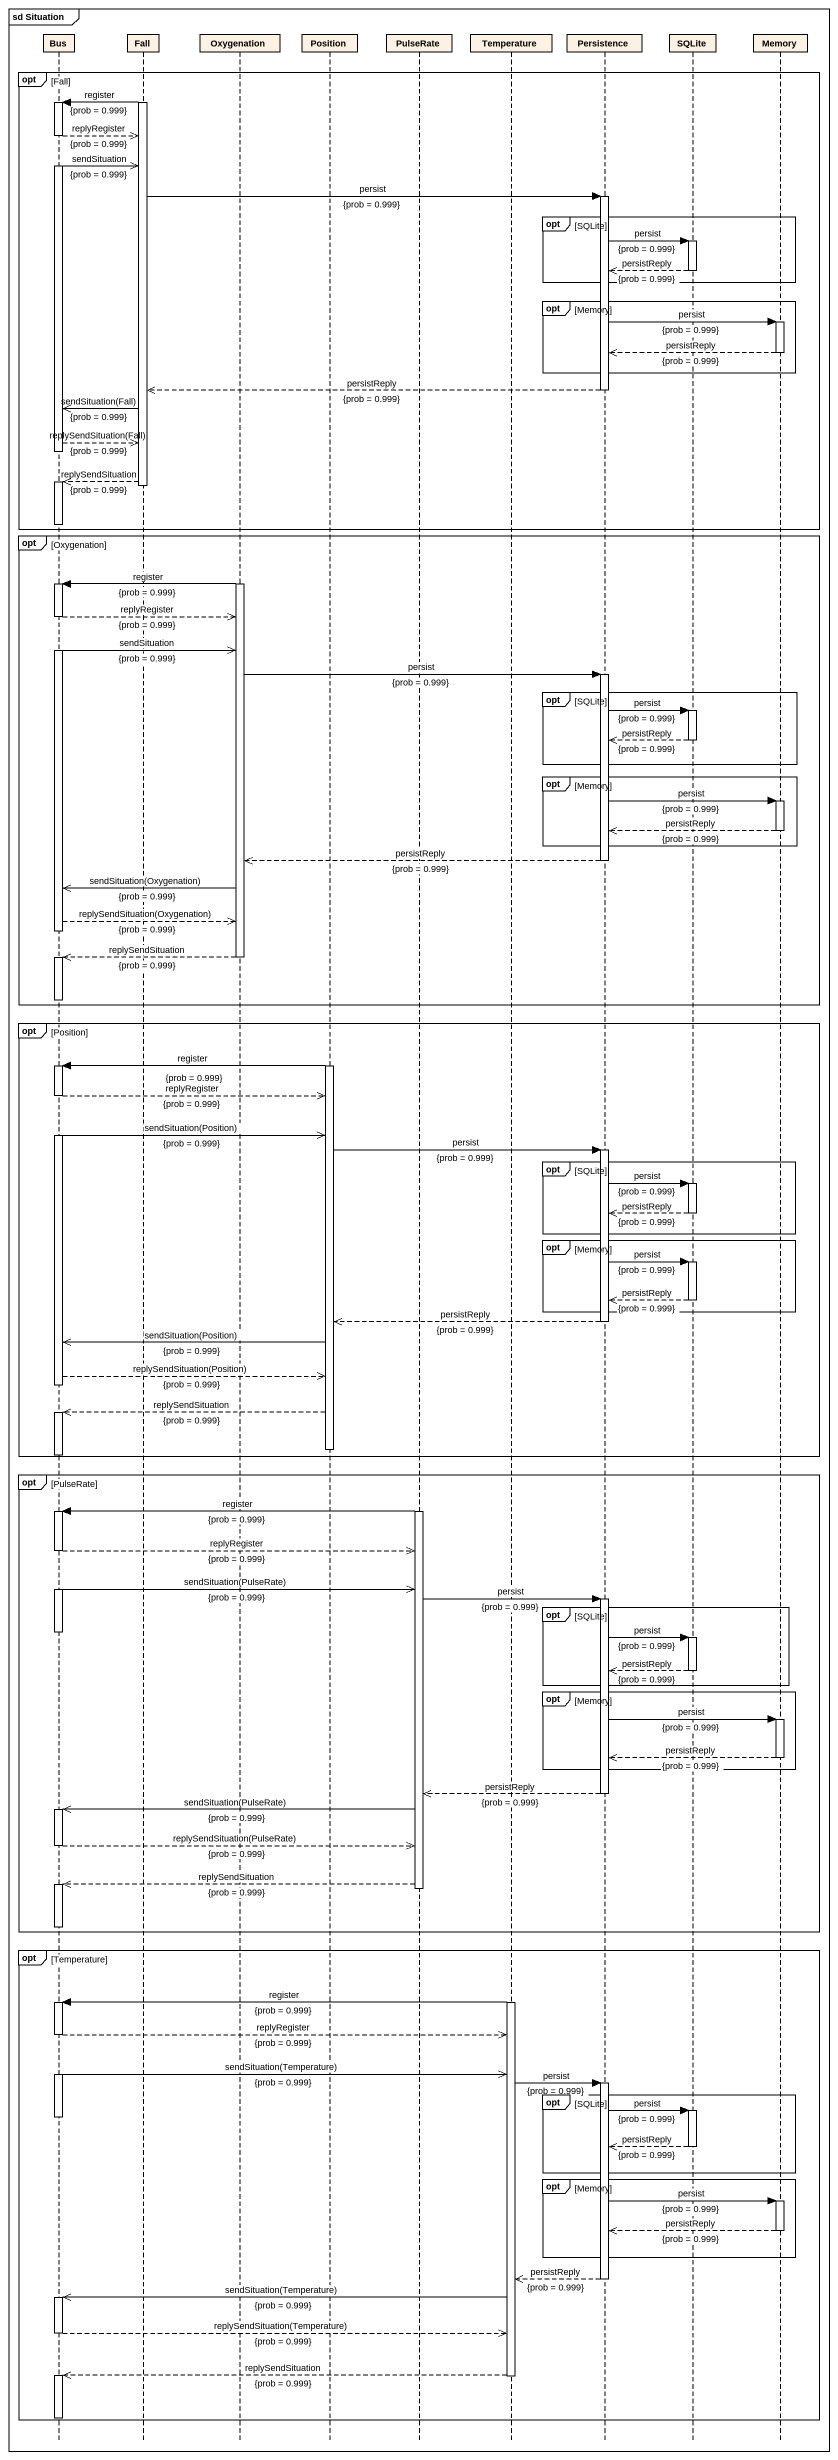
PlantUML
@startuml
mainframe sd Situation
hide footbox
participant Bus
participant Fall
participant Oxygenation
participant Position
participant PulseRate
participant Temperature
participant Persistence
participant SQLite
participant Memory

opt Fall
  activate Fall
  Fall -> Bus : register\n{prob = 0.999}
  activate Bus
  Bus -->> Fall : replyRegister\n{prob = 0.999}
  Bus ->> Fall : sendSituation\n{prob = 0.999}
  Fall -> Persistence : persist\n{prob = 0.999}
  activate Persistence
  opt SQLite
    Persistence -> SQLite : persist\n{prob = 0.999}
    activate SQLite
    SQLite -->> Persistence : persistReply\n{prob = 0.999}
    deactivate SQLite
  end
  opt Memory
    Persistence -> Memory : persist\n{prob = 0.999}
    activate Memory
    Memory -->> Persistence : persistReply\n{prob = 0.999}
    deactivate Memory
  end
  Persistence -->> Fall : persistReply\n{prob = 0.999}
  deactivate Persistence
  Fall ->> Bus : sendSituation(Fall)\n{prob = 0.999}
  Bus -->> Fall : replySendSituation(Fall)\n{prob = 0.999}
  deactivate Bus
  Fall -->> Bus : replySendSituation\n{prob = 0.999}
  activate Bus
  deactivate Fall
  deactivate Bus
end
opt Oxygenation
  activate Oxygenation
  Oxygenation -> Bus : register\n{prob = 0.999}
  activate Bus
  Bus -->> Oxygenation : replyRegister\n{prob = 0.999}
  Bus ->> Oxygenation : sendSituation\n{prob = 0.999}
  Oxygenation -> Persistence : persist\n{prob = 0.999}
  activate Persistence
  opt SQLite
    Persistence -> SQLite : persist\n{prob = 0.999}
    activate SQLite
    SQLite -->> Persistence : persistReply\n{prob = 0.999}
    deactivate SQLite
  end
  opt Memory
    Persistence -> Memory : persist\n{prob = 0.999}
    activate Memory
    Memory -->> Persistence : persistReply\n{prob = 0.999}
    deactivate Memory
  end
  Persistence -->> Oxygenation : persistReply\n{prob = 0.999}
  deactivate Persistence
  Oxygenation ->> Bus : sendSituation(Oxygenation)\n{prob = 0.999}
  Bus -->> Oxygenation : replySendSituation(Oxygenation)\n{prob = 0.999}
  deactivate Bus
  Oxygenation -->> Bus : replySendSituation\n{prob = 0.999}
  deactivate Oxygenation
  activate Bus
  deactivate Bus
end
opt Position
  activate Position
  Position -> Bus : register\n{prob = 0.999}
  activate Bus
  Bus -->> Position : replyRegister\n{prob = 0.999}
  Bus ->> Position : sendSituation(Position)\n{prob = 0.999}
  Position -> Persistence : persist\n{prob = 0.999}
  activate Persistence
  opt SQLite
    Persistence -> SQLite : persist\n{prob = 0.999}
    activate SQLite
    SQLite -->> Persistence : persistReply\n{prob = 0.999}
    deactivate SQLite
  end
  opt Memory
    Persistence -> SQLite : persist\n{prob = 0.999}
    activate SQLite
    SQLite -->> Persistence : persistReply\n{prob = 0.999}
    deactivate SQLite
  end
  Persistence -->> Position : persistReply\n{prob = 0.999}
  deactivate Persistence
  Position ->> Bus : sendSituation(Position)\n{prob = 0.999}
  Bus -->> Position : replySendSituation(Position)\n{prob = 0.999}
  deactivate Bus
  Position -->> Bus : replySendSituation\n{prob = 0.999}
  activate Bus
  deactivate Position
  deactivate Bus
end
opt PulseRate
  activate PulseRate
  PulseRate -> Bus : register\n{prob = 0.999}
  activate Bus
  Bus -->> PulseRate : replyRegister\n{prob = 0.999}
  Bus ->> PulseRate : sendSituation(PulseRate)\n{prob = 0.999}
  PulseRate -> Persistence : persist\n{prob = 0.999}
  activate Persistence
  opt SQLite
    deactivate Bus
    Persistence -> SQLite : persist\n{prob = 0.999}
    activate SQLite
    SQLite -->> Persistence : persistReply\n{prob = 0.999}
    deactivate SQLite
  end
  opt Memory
    Persistence -> Memory : persist\n{prob = 0.999}
    activate Memory
    Memory -->> Persistence : persistReply\n{prob = 0.999}
    deactivate Memory
  end
  Persistence -->> PulseRate : persistReply\n{prob = 0.999}
  deactivate Persistence
  PulseRate ->> Bus : sendSituation(PulseRate)\n{prob = 0.999}
  activate Bus
  Bus -->> PulseRate : replySendSituation(PulseRate)\n{prob = 0.999}
  deactivate Bus
  PulseRate -->> Bus : replySendSituation\n{prob = 0.999}
  activate Bus
  deactivate PulseRate
  deactivate Bus
end
opt Temperature
  activate Temperature
  Temperature -> Bus : register\n{prob = 0.999}
  activate Bus
  Bus -->> Temperature : replyRegister\n{prob = 0.999}
  Bus ->> Temperature : sendSituation(Temperature)\n{prob = 0.999}
  Temperature -> Persistence : persist\n{prob = 0.999}
  activate Persistence
  opt SQLite
    Persistence -> SQLite : persist\n{prob = 0.999}
    activate SQLite
    deactivate Bus
    SQLite -->> Persistence : persistReply\n{prob = 0.999}
    deactivate SQLite
  end
  opt Memory
    Persistence -> Memory : persist\n{prob = 0.999}
    activate Memory
    Memory -->> Persistence : persistReply\n{prob = 0.999}
    deactivate Memory
  end
  Persistence -->> Temperature : persistReply\n{prob = 0.999}
  deactivate Persistence
  Temperature ->> Bus : sendSituation(Temperature)\n{prob = 0.999}
  activate Bus
  Bus -->> Temperature : replySendSituation(Temperature)\n{prob = 0.999}
  deactivate Bus
  Temperature -->> Bus : replySendSituation\n{prob = 0.999}
  activate Bus
  deactivate Temperature
  deactivate Bus
end
@enduml
